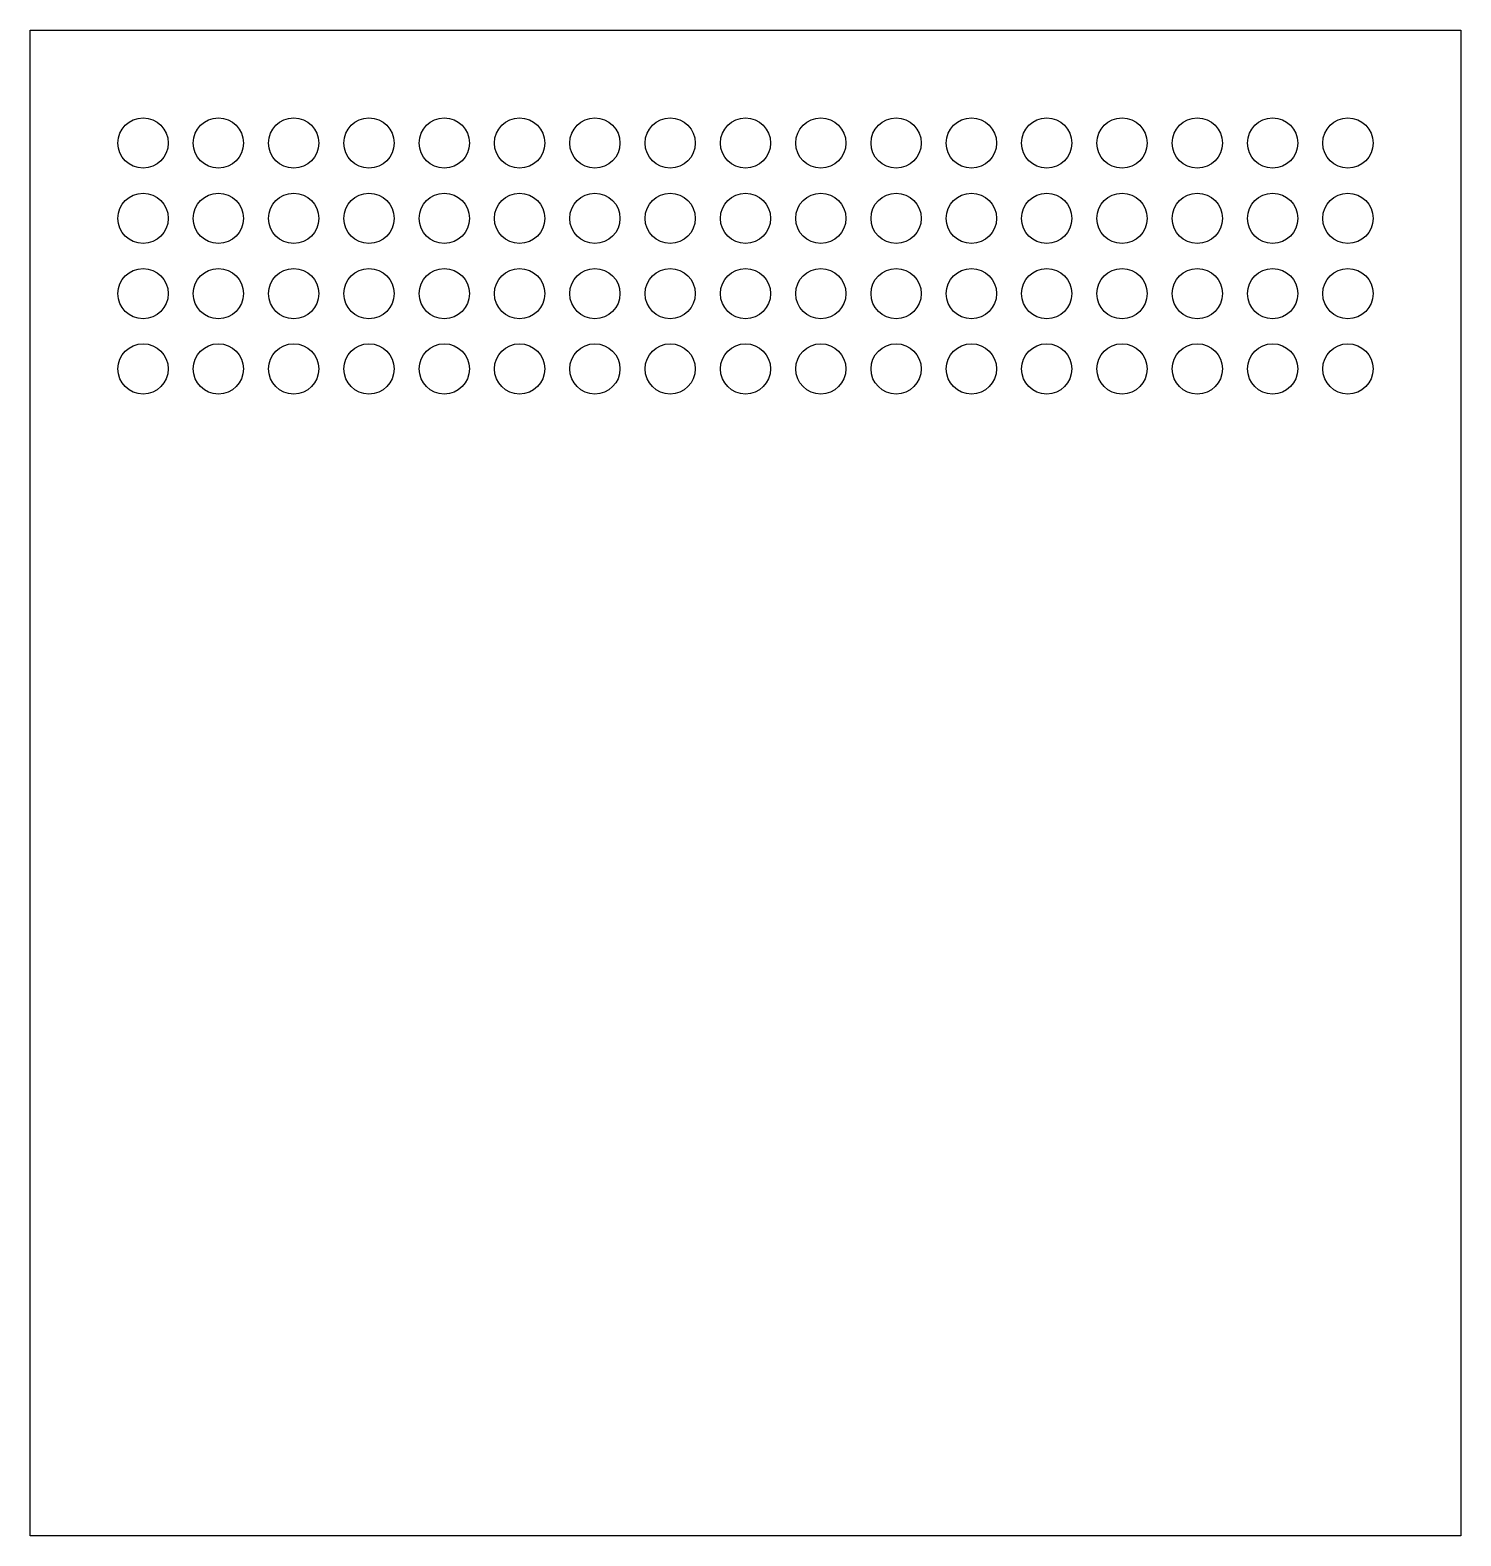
# Model space of a CAD drawing. Header units: millimetres. Extents: x -570 to 0, y 0 to 600.
import ezdxf

# ---------------------------------------------------------------- set-up
doc = ezdxf.new("R2010")
doc.units = ezdxf.units.MM
doc.layers.get('0').update_dxf_attribs({"linetype": 'CONTINUOUS'})

msp = doc.modelspace()

# ---------------------------------------------------------------- linework, layer by layer
msp.add_lwpolyline([(0, 0), (-570, 0), (-570, 600), (0, 600)], close=True)
for centre in [(-525, 555), (-495, 555), (-465, 555), (-435, 555), (-405, 555), (-375, 555), (-345, 555), (-315, 555), (-285, 555), (-255, 555), (-225, 555), (-195, 555), (-165, 555), (-135, 555), (-105, 555), (-75, 555), (-45, 555), (-525, 525), (-495, 525), (-465, 525), (-435, 525), (-405, 525), (-375, 525), (-345, 525), (-315, 525), (-285, 525), (-255, 525), (-225, 525), (-195, 525), (-165, 525), (-135, 525), (-105, 525), (-75, 525), (-45, 525), (-525, 495), (-495, 495), (-465, 495), (-435, 495), (-405, 495), (-375, 495), (-345, 495), (-315, 495), (-285, 495), (-255, 495), (-225, 495), (-195, 495), (-165, 495), (-135, 495), (-105, 495), (-75, 495), (-45, 495), (-525, 465), (-495, 465), (-465, 465), (-435, 465), (-405, 465), (-375, 465), (-345, 465), (-315, 465), (-285, 465), (-255, 465), (-225, 465), (-195, 465), (-165, 465), (-135, 465), (-105, 465), (-75, 465), (-45, 465)]:
    msp.add_circle(centre, 10)

doc.saveas('drawing.dxf')
